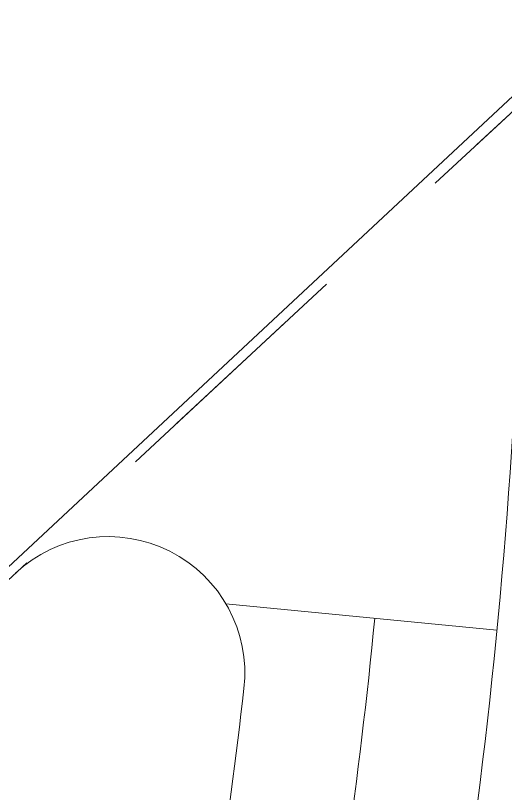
# Model space of a CAD drawing. Header units: millimetres. Extents: x -71377 to 516042, y -145869 to 441446.
# Drawn here: x 200238 to 203829, y 207882 to 213585 of the extents above; entities that cross this region are included whole.
import ezdxf

# ---------------------------------------------------------------- set-up
doc = ezdxf.new("R2010")
doc.units = ezdxf.units.MM
doc.header["$LTSCALE"] = 1000
doc.linetypes.add('_점선_M_', pattern=[3, 1.5, -1.5])
for name, color, linetype, lineweight in [('06', 6, 'Continuous', 5), ('09_HID', 9, '_점선_M_', 5), ('A-fnsh', 5, 'Continuous', 5), ('AA_dash_M_', 7, '_점선_M_', 5), ('조경라인_dwg', 8, 'Continuous', 5)]:
    doc.layers.add(name, color=color, linetype=linetype, lineweight=lineweight)

# ---------------------------------------------------------------- blocks, each defined once
blk = doc.blocks.new('조경라인_dwg_A$Cb8b4522a-7862174-지반층 배치도')
at = {"layer": '06'}
blk.add_line((128627.6, 113708.2), (130614.2, 113515.1), dxfattribs=at)
blk.add_arc((90403.8, 117424.4), 39500, 344.29342, 354.4471, dxfattribs=at)
blk = doc.blocks.new('조경라인_dwg-6847807-지반층 배치도')
at = {"layer": '06'}
for centre, radius, start, end in [((163556, 212988.6), 40400, 342.9205, 356.74137), ((200918, 208765.2), 1000, 353.5505, 132.8838), ((163556, 212988.6), 38600, 344.47016, 353.55054)]:
    blk.add_arc(centre, radius, start, end, dxfattribs=at)
at = {"layer": '09_HID'}
blk.add_line((199220, 208552.9), (227801.1, 235097), dxfattribs=at)
blk.add_blockref('조경라인_dwg_A$Cb8b4522a-7862174-지반층 배치도', (73152.3, 95564.2))

msp = doc.modelspace()

# ---------------------------------------------------------------- linework, layer by layer
at = {"layer": 'A-fnsh'}
msp.add_line((207436, 216306.6), (196326.7, 205947.1), dxfattribs=at)
at = {"layer": 'AA_dash_M_'}
msp.add_line((250575.4, 256248.2), (79106, 96999.4), dxfattribs=at)

# ---------------------------------------------------------------- block references
at = {"layer": '조경라인_dwg', "rotation": 8.537736462515947e-07}
msp.add_blockref('조경라인_dwg-6847807-지반층 배치도', (0, 0), dxfattribs=at)

doc.saveas('drawing.dxf')
